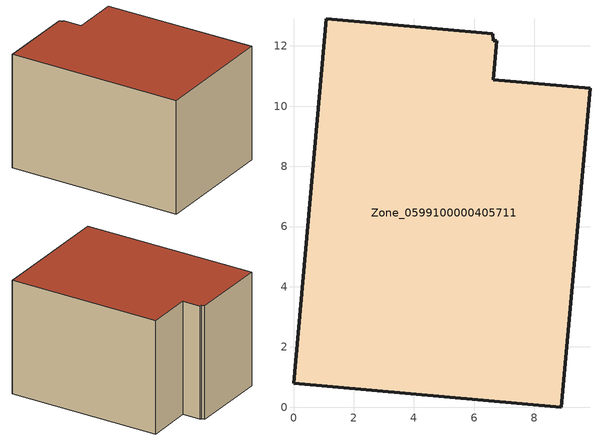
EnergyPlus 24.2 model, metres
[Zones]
Zone_0599100000405711
 floor ground (C_G): 6.64,12.18 6.76,12.16 6.64,10.88 9.85,10.59 8.9,0 0,0.8 1.09,12.9 6.62,12.4 z0
 wall outside (C_F): 8.9,0 9.85,10.59 6.64,10.88 6.76,12.16 6.64,12.18 6.62,12.4 1.09,12.9 0,0.8 8.9,0 z0:7.97
 roof outside (C_R): 6.76,12.16 6.64,12.18 6.62,12.4 1.09,12.9 0,0.8 8.9,0 9.85,10.59 6.64,10.88 z7.97
[BUILDING]
Pand.0599100000405711: North Axis=0; Terrain=City; Loads Convergence Tolerance Value=0.04; Temperature Convergence Tolerance Value=0.4; Solar Distribution=FullExterior; Maximum Number of Warmup Days=25; Minimum Number of Warmup Days=1
[Site:Location]
Rotterdam.The.Hague.AP_ZH_NLD Design_Conditions: Latitude=51.96; Longitude=4.45; Time Zone=1; Elevation=-4.5
[SITE:GROUNDTEMPERATURE:BUILDINGSURFACE]
18, 18, 18, 18, 18, 18, 18, 18, 18, 18, 18, 18
[MATERIAL] Thermal Absorptance=0.9; Solar Absorptance=0.7; Visible Absorptance=0.7
Name | Roughness | Thickness | Conductivity | Density | Specific Heat
G.TC.1992-2005 | MediumSmooth | 0.15 | 0.06 | 540 | 1210
F.TC.1992-2005 | Rough | 0.3 | 0.12 | 1920 | 840
R.TC.1992-2005 | MediumRough | 0.2 | 0.08 | 1500 | 1000
[CONSTRUCTION]
C_G: G.TC.1992-2005
C_F: F.TC.1992-2005
C_R: R.TC.1992-2005
[ZONE]
Zone_0599100000405711: Type=1; Multiplier=1; Ceiling Height=Autocalculate; Volume=Autocalculate; Floor Area=autocalculate; Part of Total Floor Area=Yes
[ZONEINFILTRATION:DESIGNFLOWRATE]
Infil_Zone_0599100000405711: Zone or ZoneList or Space or SpaceList=Zone_0599100000405711; Schedule=AlwaysOn; Design Flow Rate Calculation Method=Flow/Area; Flow Rate per Floor Area=0.0015; Constant Term Coefficient=1; Temperature Term Coefficient=0; Velocity Term Coefficient=0; Velocity Squared Term Coefficient=0
[HVACTEMPLATE:ZONE:IDEALLOADSAIRSYSTEM]
Zone_0599100000405711: Maximum Heating Supply Air Temperature=50; Minimum Cooling Supply Air Temperature=13; Maximum Heating Supply Air Humidity Ratio=0.0156; Minimum Cooling Supply Air Humidity Ratio=0.0077; Heating Limit=NoLimit; Cooling Limit=NoLimit; Dehumidification Control Type=ConstantSensibleHeatRatio; Cooling Sensible Heat Ratio=0.7; Dehumidification Setpoint=60; Humidification Control Type=None; Humidification Setpoint=30; Outdoor Air Method=None; Outdoor Air Flow Rate per Person=0.00944; Outdoor Air Flow Rate per Zone Floor Area=0; Outdoor Air Flow Rate per Zone=0; Demand Controlled Ventilation Type=None; Outdoor Air Economizer Type=NoEconomizer; Heat Recovery Type=None; Sensible Heat Recovery Effectiveness=0.7; Latent Heat Recovery Effectiveness=0.65
[ZONECONTROL:THERMOSTAT]
ThermostatControl_Zone_0599100000405711: Zone or ZoneList=Zone_0599100000405711; Control Type Schedule=DualSetpointControlType; Control 1=Thermostat_Zone_0599100000405711; Temperature Difference Between Cutout And Setpoint=0
[THERMOSTATSETPOINT:DUALSETPOINT]
Thermostat_Zone_0599100000405711: Heating Setpoint Temperature Schedule=HeatingSetpoint_Zone_0599100000405711; Cooling Setpoint Temperature Schedule=CoolingSetpoint_Zone_0599100000405711
[SCHEDULE:COMPACT]
HeatingSetpoint_Zone_0599100000405711: Through: 12/31, For: AllDays, Until: 24:00, 21
CoolingSetpoint_Zone_0599100000405711: Through: 12/31, For: AllDays, Until: 24:00, 24
DualSetpointControlType: Through: 12/31, For: AllDays, Until: 24:00, 4
AlwaysOn: Through: 12/31, For: AllDays, Until: 24:00, 1
